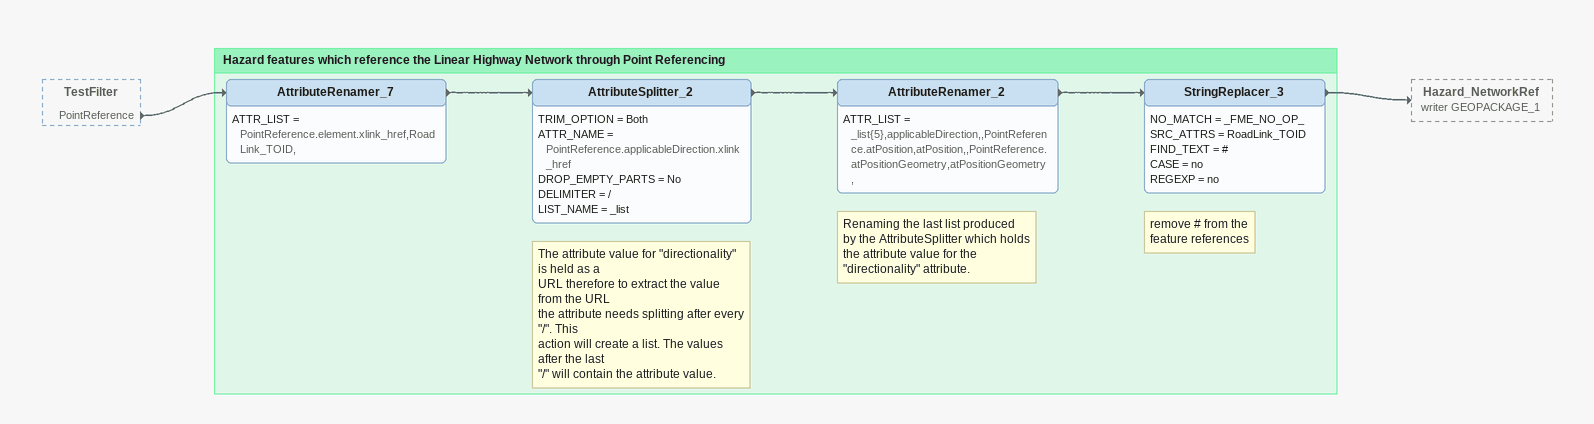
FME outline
TestFilter [outside]
    PointReference -> AttributeRenamer_7

Bookmark: Hazard features which reference the Linear Highway Network through Point Referencing
AttributeRenamer_7
    ATTR_LIST = PointReference.element.xlink_href,RoadLink_TOID,
    -> AttributeSplitter_2
Note: The attribute value for "directionality" is held as a / URL therefore to extract the value from the URL / the attribute needs splitting after every "/". This / action will create a list. The values after the last / "/" will contain the attribute value.
AttributeSplitter_2
    TRIM_OPTION = Both
    ATTR_NAME = PointReference.applicableDirection.xlink_href
    DROP_EMPTY_PARTS = No
    DELIMITER = /
    LIST_NAME = _list
    -> AttributeRenamer_2
Note: Renaming the last list produced / by the AttributeSplitter which holds / the attribute value for the / "directionality" attribute.
AttributeRenamer_2
    ATTR_LIST = _list{5},applicableDirection,,PointReference.atPosition,atPosition,,PointReference.atPositionGeometry,atPositionGeometry,
    -> StringReplacer_3
Note: remove # from the / feature references
StringReplacer_3
    NO_MATCH = _FME_NO_OP_
    SRC_ATTRS = RoadLink_TOID
    FIND_TEXT = #
    CASE = no
    REGEXP = no
    -> Hazard_NetworkRef (writer GEOPACKAGE_1)
